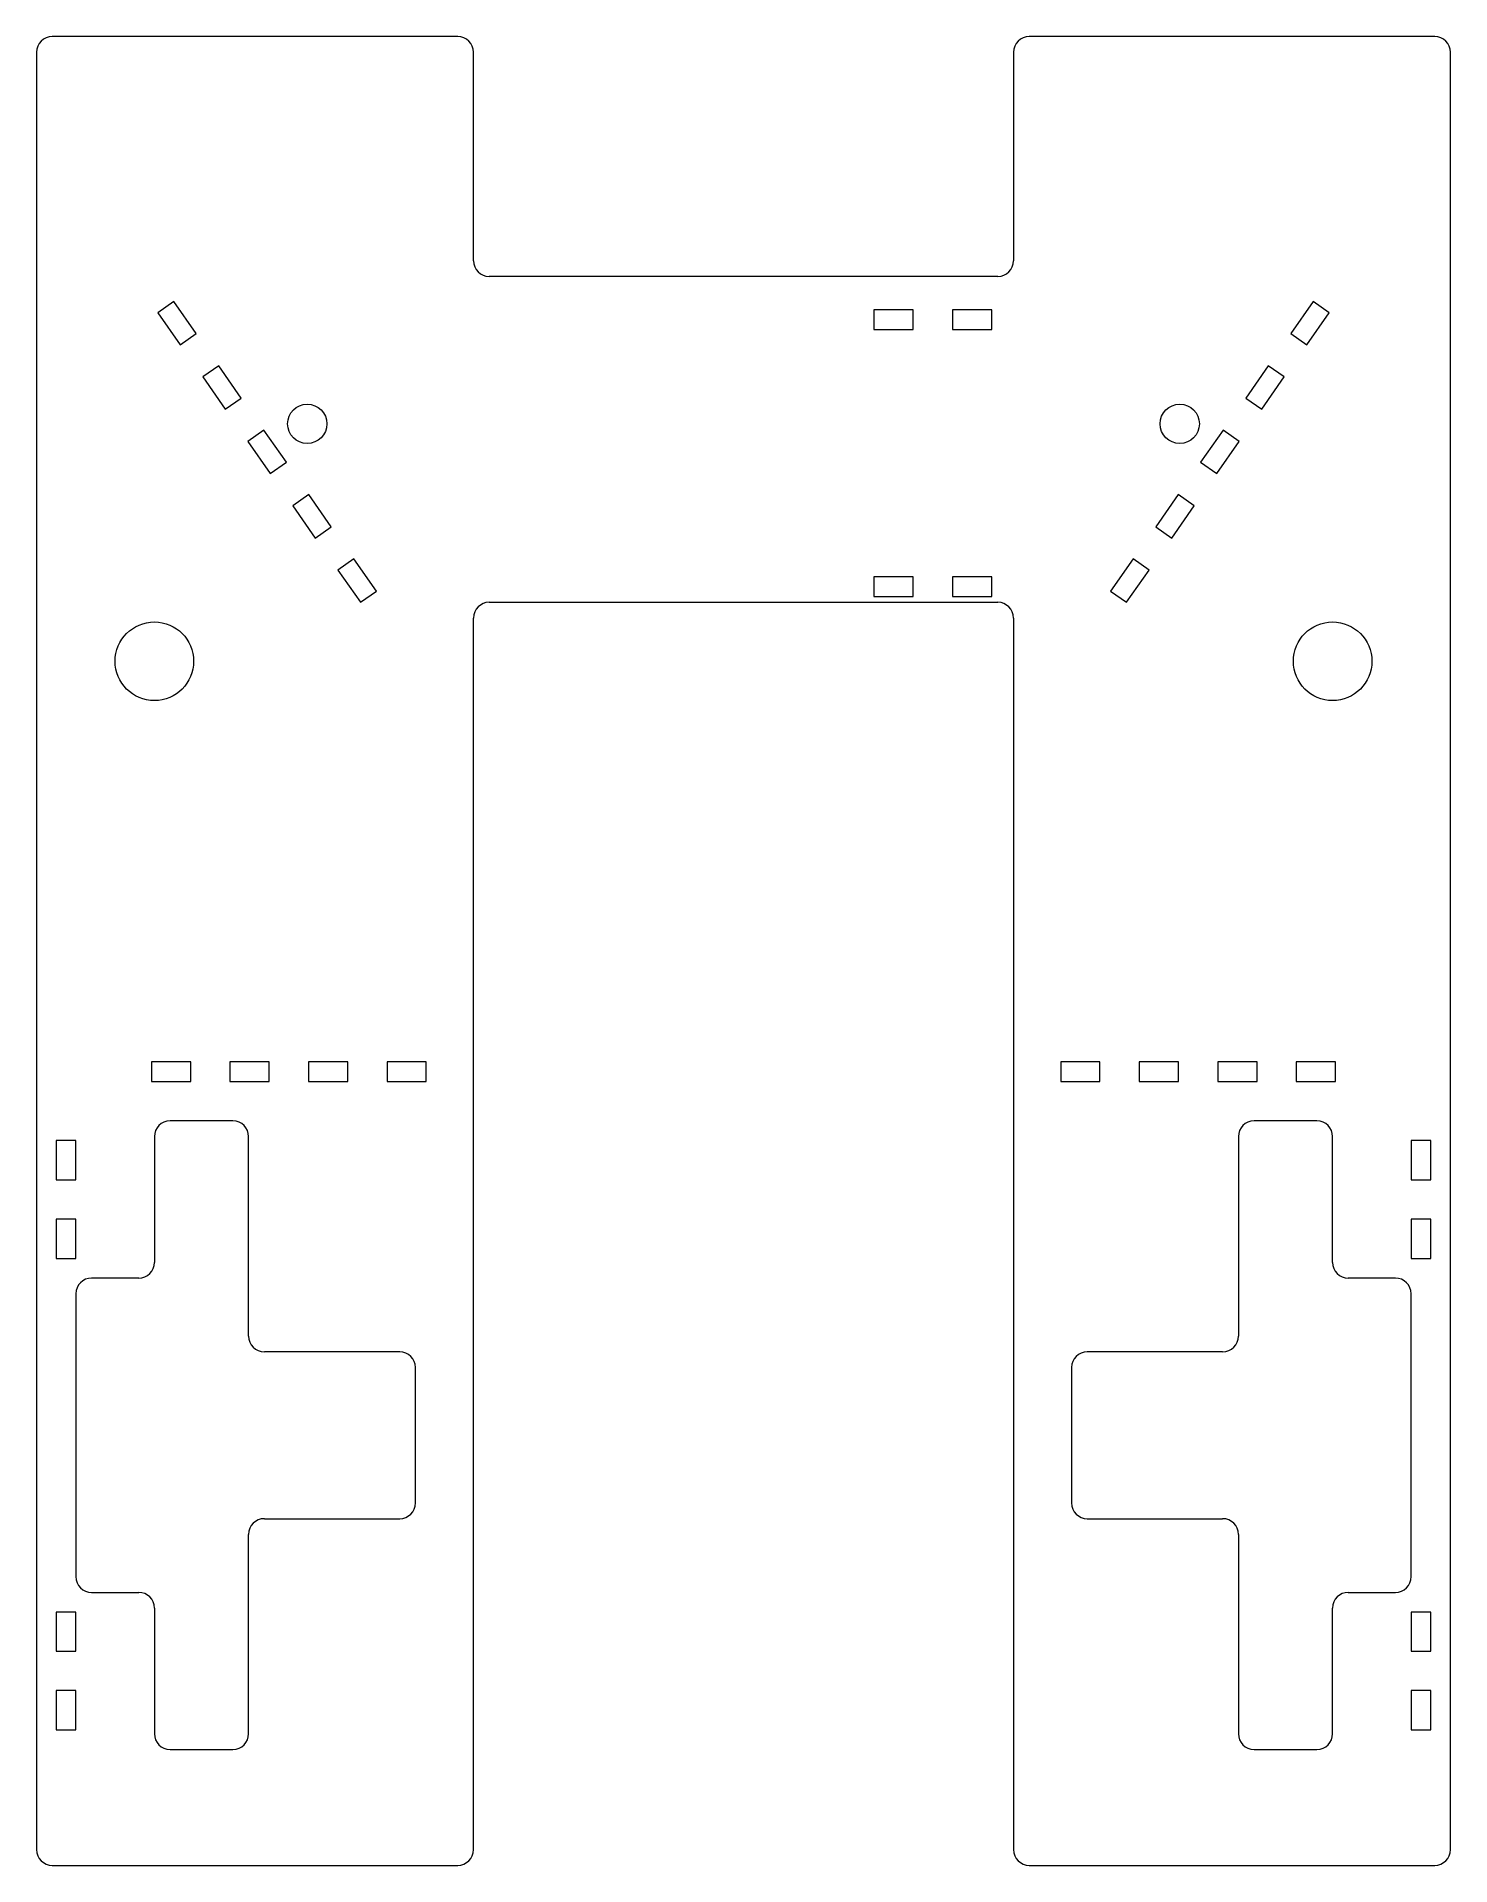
# Model space of a CAD drawing. Header units: inches. Extents: x 0 to 9, y -0.6 to 11.
import ezdxf

# ---------------------------------------------------------------- set-up
doc = ezdxf.new("R2010")
doc.units = ezdxf.units.IN
doc.header["$MEASUREMENT"] = 0

msp = doc.modelspace()

# ---------------------------------------------------------------- linework, layer by layer
at = {"color": 7, "linetype": 'Continuous', "lineweight": 15}
for p, q in [((2.681, 11), (0.1, 11)), ((8.9, 11), (6.319, 11)), ((0, 10.9), (0, -0.537)), ((2.781, 9.574), (2.781, 10.9)), ((6.219, 10.9), (6.219, 9.574)), ((9, -0.537), (9, 10.9)), ((6.119, 9.474), (2.881, 9.474)), ((0.873, 9.315), (0.771, 9.243)), ((1.017, 9.11), (0.873, 9.315)), ((8.127, 9.315), (7.983, 9.11)), ((8.229, 9.243), (8.127, 9.315)), ((0.771, 9.243), (0.914, 9.039)), ((5.58, 9.262), (5.33, 9.262)), ((5.33, 9.262), (5.33, 9.137)), ((5.58, 9.137), (5.58, 9.262)), ((6.08, 9.262), (5.83, 9.262)), ((5.83, 9.262), (5.83, 9.137)), ((6.08, 9.137), (6.08, 9.262)), ((8.086, 9.039), (8.229, 9.243)), ((0.914, 9.039), (1.017, 9.11)), ((5.33, 9.137), (5.58, 9.137)), ((5.83, 9.137), (6.08, 9.137)), ((7.983, 9.11), (8.086, 9.039)), ((1.16, 8.905), (1.058, 8.834)), ((1.303, 8.7), (1.16, 8.905)), ((7.84, 8.905), (7.697, 8.7)), ((7.942, 8.834), (7.84, 8.905)), ((1.058, 8.834), (1.201, 8.629)), ((7.799, 8.629), (7.942, 8.834)), ((1.201, 8.629), (1.303, 8.7)), ((7.697, 8.7), (7.799, 8.629)), ((1.447, 8.496), (1.344, 8.424)), ((1.59, 8.291), (1.447, 8.496)), ((7.553, 8.496), (7.41, 8.291)), ((7.656, 8.424), (7.553, 8.496)), ((1.344, 8.424), (1.487, 8.219)), ((7.513, 8.219), (7.656, 8.424)), ((1.487, 8.219), (1.59, 8.291)), ((7.41, 8.291), (7.513, 8.219)), ((1.733, 8.086), (1.631, 8.014)), ((1.876, 7.881), (1.733, 8.086)), ((7.267, 8.086), (7.124, 7.881)), ((7.369, 8.014), (7.267, 8.086)), ((1.631, 8.014), (1.774, 7.809)), ((7.226, 7.809), (7.369, 8.014)), ((1.774, 7.809), (1.876, 7.881)), ((7.124, 7.881), (7.226, 7.809)), ((2.02, 7.676), (1.917, 7.604)), ((1.917, 7.604), (2.061, 7.4)), ((2.163, 7.471), (2.02, 7.676)), ((6.98, 7.676), (6.837, 7.471)), ((6.939, 7.4), (7.083, 7.604)), ((7.083, 7.604), (6.98, 7.676)), ((2.061, 7.4), (2.163, 7.471)), ((5.58, 7.562), (5.33, 7.562)), ((5.33, 7.562), (5.33, 7.437)), ((5.58, 7.437), (5.58, 7.562)), ((6.08, 7.562), (5.83, 7.562)), ((5.83, 7.562), (5.83, 7.437)), ((6.08, 7.437), (6.08, 7.562)), ((6.837, 7.471), (6.939, 7.4)), ((2.881, 7.4), (6.119, 7.4)), ((5.33, 7.437), (5.58, 7.437)), ((5.83, 7.437), (6.08, 7.437)), ((2.781, -0.537), (2.781, 7.3)), ((6.219, 7.3), (6.219, -0.537)), ((0.981, 4.475), (0.731, 4.475)), ((0.731, 4.475), (0.731, 4.35)), ((0.981, 4.35), (0.981, 4.475)), ((1.481, 4.475), (1.231, 4.475)), ((1.231, 4.475), (1.231, 4.35)), ((1.481, 4.35), (1.481, 4.475)), ((1.981, 4.475), (1.731, 4.475)), ((1.731, 4.475), (1.731, 4.35)), ((1.981, 4.35), (1.981, 4.475)), ((2.481, 4.475), (2.231, 4.475)), ((2.231, 4.475), (2.231, 4.35)), ((2.481, 4.35), (2.481, 4.475)), ((6.769, 4.475), (6.519, 4.475)), ((6.519, 4.475), (6.519, 4.35)), ((6.769, 4.35), (6.769, 4.475)), ((7.269, 4.475), (7.019, 4.475)), ((7.019, 4.475), (7.019, 4.35)), ((7.269, 4.35), (7.269, 4.475)), ((7.769, 4.475), (7.519, 4.475)), ((7.519, 4.475), (7.519, 4.35)), ((7.769, 4.35), (7.769, 4.475)), ((8.269, 4.475), (8.019, 4.475)), ((8.019, 4.475), (8.019, 4.35)), ((8.269, 4.35), (8.269, 4.475)), ((0.731, 4.35), (0.981, 4.35)), ((1.231, 4.35), (1.481, 4.35)), ((1.731, 4.35), (1.981, 4.35)), ((2.231, 4.35), (2.481, 4.35)), ((6.519, 4.35), (6.769, 4.35)), ((7.019, 4.35), (7.269, 4.35)), ((7.519, 4.35), (7.769, 4.35)), ((8.019, 4.35), (8.269, 4.35)), ((1.25, 4.1), (0.85, 4.1)), ((8.15, 4.1), (7.75, 4.1)), ((0.125, 3.975), (0.125, 3.725)), ((0.25, 3.975), (0.125, 3.975)), ((0.25, 3.725), (0.25, 3.975)), ((0.75, 4), (0.75, 3.2)), ((1.35, 2.731), (1.35, 4)), ((7.65, 4), (7.65, 2.731)), ((8.25, 3.2), (8.25, 4)), ((8.875, 3.975), (8.75, 3.975)), ((8.75, 3.975), (8.75, 3.725)), ((8.875, 3.725), (8.875, 3.975)), ((0.125, 3.725), (0.25, 3.725)), ((8.75, 3.725), (8.875, 3.725)), ((0.125, 3.475), (0.125, 3.225)), ((0.25, 3.475), (0.125, 3.475)), ((0.25, 3.225), (0.25, 3.475)), ((8.875, 3.475), (8.75, 3.475)), ((8.75, 3.475), (8.75, 3.225)), ((8.875, 3.225), (8.875, 3.475)), ((0.125, 3.225), (0.25, 3.225)), ((8.75, 3.225), (8.875, 3.225)), ((0.65, 3.1), (0.35, 3.1)), ((8.65, 3.1), (8.35, 3.1)), ((0.25, 3), (0.25, 1.2)), ((8.75, 1.2), (8.75, 3)), ((2.312, 2.631), (1.45, 2.631)), ((7.55, 2.631), (6.688, 2.631)), ((2.413, 1.669), (2.413, 2.531)), ((6.588, 2.531), (6.588, 1.669)), ((1.45, 1.569), (2.312, 1.569)), ((6.688, 1.569), (7.55, 1.569)), ((1.35, 0.2), (1.35, 1.469)), ((7.65, 1.469), (7.65, 0.2)), ((0.35, 1.1), (0.65, 1.1)), ((8.35, 1.1), (8.65, 1.1)), ((0.25, 0.975), (0.125, 0.975)), ((0.125, 0.975), (0.125, 0.725)), ((0.25, 0.725), (0.25, 0.975)), ((0.75, 1), (0.75, 0.2)), ((8.25, 0.2), (8.25, 1)), ((8.875, 0.975), (8.75, 0.975)), ((8.75, 0.975), (8.75, 0.725)), ((8.875, 0.725), (8.875, 0.975)), ((0.125, 0.725), (0.25, 0.725)), ((8.75, 0.725), (8.875, 0.725)), ((0.25, 0.475), (0.125, 0.475)), ((0.125, 0.475), (0.125, 0.225)), ((0.25, 0.225), (0.25, 0.475)), ((8.875, 0.475), (8.75, 0.475)), ((8.75, 0.475), (8.75, 0.225)), ((8.875, 0.225), (8.875, 0.475)), ((0.125, 0.225), (0.25, 0.225)), ((8.75, 0.225), (8.875, 0.225)), ((0.85, 0.1), (1.25, 0.1)), ((7.75, 0.1), (8.15, 0.1)), ((0.1, -0.637), (2.681, -0.637)), ((6.319, -0.637), (8.9, -0.637))]:
    msp.add_line(p, q, dxfattribs=at)
for centre, radius in [((1.723, 8.536), 0.125), ((7.277, 8.536), 0.125), ((0.75, 7.025), 0.25), ((8.25, 7.025), 0.25)]:
    msp.add_circle(centre, radius, dxfattribs=at)
for centre, start, end in [((0.1, 10.9), 90, 180), ((2.681, 10.9), 360, 90), ((6.319, 10.9), 90, 180), ((8.9, 10.9), 0, 90), ((2.881, 9.574), 180, 270), ((6.119, 9.574), 270, 360), ((2.881, 7.3), 90, 180), ((6.119, 7.3), 360, 90), ((0.85, 4), 90, 180), ((1.25, 4), 0, 90), ((7.75, 4), 90, 180), ((8.15, 4), 0, 90), ((0.65, 3.2), 270, 0), ((8.35, 3.2), 180, 270), ((0.35, 3), 90, 180), ((8.65, 3), 0, 90), ((1.45, 2.731), 180, 270), ((7.55, 2.731), 270, 0), ((2.312, 2.531), 0, 90), ((6.688, 2.531), 90, 180), ((2.312, 1.669), 270, 0), ((6.688, 1.669), 180, 270), ((1.45, 1.469), 90, 180), ((7.55, 1.469), 0, 90), ((0.35, 1.2), 180, 270), ((8.65, 1.2), 270, 0), ((0.65, 1), 0, 90), ((8.35, 1), 90, 180), ((0.85, 0.2), 180, 270), ((1.25, 0.2), 270, 0), ((7.75, 0.2), 180, 270), ((8.15, 0.2), 270, 0), ((0.1, -0.537), 180, 270), ((2.681, -0.537), 270, 0), ((6.319, -0.537), 180, 270), ((8.9, -0.537), 270, 360)]:
    msp.add_arc(centre, 0.1, start, end, dxfattribs=at)

doc.saveas('drawing.dxf')
